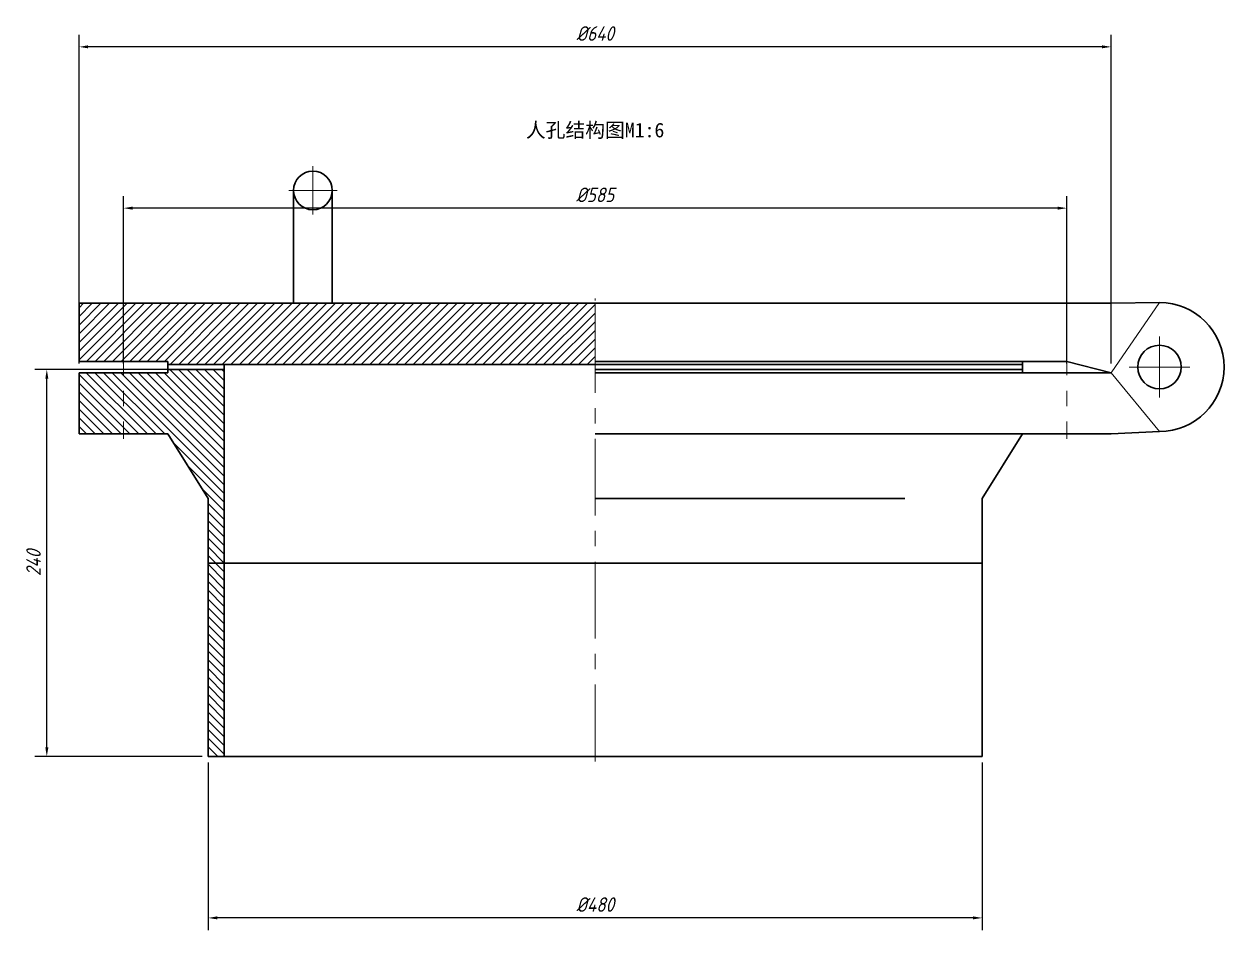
# Model space of a CAD drawing. Header units: millimetres. Extents: x 0 to 841, y 0 to 1189.
# Drawn here: x 439.6 to 563.6, y 676.4 to 770 of the extents above; entities that cross this region are included whole.
import ezdxf
from ezdxf.enums import TextEntityAlignment as Align

# ---------------------------------------------------------------- set-up
doc = ezdxf.new("R2010")
doc.units = ezdxf.units.MM
doc.header["$LTSCALE"] = 0.25
doc.linetypes.add('CENTER', pattern=[50.8, 31.75, -6.35, 6.35, -6.35])
for name, color, linetype, lineweight in [('中心线', 6, 'CENTER', 15), ('剖面线', 5, 'Continuous', 15), ('尺寸', 3, 'Continuous', 15), ('文字', 7, 'Continuous', 15), ('粗实线', 7, 'Continuous', 30), ('细实线', 7, 'Continuous', 15)]:
    doc.layers.add(name, color=color, linetype=linetype, lineweight=lineweight)
doc.styles.add('gbeitc', font='gbeitc.shx', dxfattribs={"bigfont": 'gbcbig.shx'})
doc.styles.add('Songti', font='')
doc.styles.get('Songti').set_extended_font_data('SimSun')
doc.dimstyles.new('gbeitc', dxfattribs={"dimtxt": 1.5, "dimasz": 0.9375, "dimexe": 1.25, "dimexo": 0.625, "dimtad": 1, "dimdec": 0, "dimlfac": 15, "dimdsep": 46, "dimtxsty": 'gbeitc', "dimcen": 2.5, "dimadec": 0, "dimazin": 0, "dimtfac": 1, "dimtdec": 3, "dimtmove": 0, "dimatfit": 3, "dimfxl": 1, "dimarcsym": 0})

# ---------------------------------------------------------------- blocks, each defined once
blk = doc.blocks.new('*D421')
at = {"layer": 'Defpoints', "color": 0, "transparency": 16777216}
for p in [(449.85, 751.02), (449.85, 734.35), (547.35, 734.35)]:
    blk.add_point(p, dxfattribs=at)
at = {"layer": '尺寸', "color": 0, "lineweight": -2, "transparency": 16777216}
for p, q in [((449.85, 734.98), (449.85, 752.27)), ((547.35, 734.98), (547.35, 752.27)), ((546.41, 751.02), (450.79, 751.02))]:
    blk.add_line(p, q, dxfattribs=at)
at = {"layer": '尺寸', "color": 0, "transparency": 16777216}
for points in [[(450.79, 751.17), (450.79, 750.86), (449.85, 751.02)], [(546.41, 751.17), (546.41, 750.86), (547.35, 751.02)]]:
    blk.add_solid(points, dxfattribs=at)
at = {"layer": '尺寸', "color": 0, "transparency": 16777216, "insert": (498.6, 752.39), "char_height": 1.5, "attachment_point": 5, "style": 'gbeitc'}
blk.add_mtext('%%c585', dxfattribs=at)
blk = doc.blocks.new('*D422')
at = {"layer": 'Defpoints', "color": 0, "transparency": 16777216}
for p in [(445.27, 767.68), (445.27, 734.35), (551.93, 734.35)]:
    blk.add_point(p, dxfattribs=at)
at = {"layer": '尺寸', "color": 0, "lineweight": -2, "transparency": 16777216}
for p, q in [((445.27, 734.98), (445.27, 768.93)), ((551.93, 734.98), (551.93, 768.93)), ((551, 767.68), (446.2, 767.68))]:
    blk.add_line(p, q, dxfattribs=at)
at = {"layer": '尺寸', "color": 0, "transparency": 16777216}
for points in [[(446.2, 767.84), (446.2, 767.53), (445.27, 767.68)], [(551, 767.84), (551, 767.53), (551.93, 767.68)]]:
    blk.add_solid(points, dxfattribs=at)
at = {"layer": '尺寸', "color": 0, "transparency": 16777216, "insert": (498.6, 769.06), "char_height": 1.5, "attachment_point": 5, "style": 'gbeitc'}
blk.add_mtext('%%c640', dxfattribs=at)
blk = doc.blocks.new('*D423')
at = {"layer": 'Defpoints', "color": 0, "transparency": 16777216}
for p in [(458.6, 694.35), (538.6, 694.35), (458.6, 677.68)]:
    blk.add_point(p, dxfattribs=at)
at = {"layer": '尺寸', "color": 0, "lineweight": -2, "transparency": 16777216}
for p, q in [((458.6, 693.73), (458.6, 676.43)), ((538.6, 693.73), (538.6, 676.43)), ((537.66, 677.68), (459.54, 677.68))]:
    blk.add_line(p, q, dxfattribs=at)
at = {"layer": '尺寸', "color": 0, "transparency": 16777216}
for points in [[(459.54, 677.84), (459.54, 677.53), (458.6, 677.68)], [(537.66, 677.84), (537.66, 677.53), (538.6, 677.68)]]:
    blk.add_solid(points, dxfattribs=at)
at = {"layer": '尺寸', "color": 0, "transparency": 16777216, "insert": (498.6, 679.06), "char_height": 1.5, "attachment_point": 5, "style": 'gbeitc'}
blk.add_mtext('%%c480', dxfattribs=at)
blk = doc.blocks.new('*D424')
at = {"layer": 'Defpoints', "color": 0, "transparency": 16777216}
for p in [(441.93, 734.35), (458.6, 734.35), (458.6, 694.35)]:
    blk.add_point(p, dxfattribs=at)
at = {"layer": '尺寸', "color": 0, "lineweight": -2, "transparency": 16777216}
for p, q in [((457.98, 734.35), (440.68, 734.35)), ((441.93, 695.29), (441.93, 733.41)), ((457.98, 694.35), (440.68, 694.35))]:
    blk.add_line(p, q, dxfattribs=at)
at = {"layer": '尺寸', "color": 0, "transparency": 16777216}
for points in [[(441.78, 733.41), (442.09, 733.41), (441.93, 734.35)], [(441.78, 695.29), (442.09, 695.29), (441.93, 694.35)]]:
    blk.add_solid(points, dxfattribs=at)
at = {"layer": '尺寸', "color": 0, "transparency": 16777216, "insert": (440.56, 714.35), "char_height": 1.5, "attachment_point": 5, "rotation": 90, "style": 'gbeitc'}
blk.add_mtext('240', dxfattribs=at)

msp = doc.modelspace()

# ---------------------------------------------------------------- hatches: boundary and pattern name
at = {"layer": '剖面线'}
h = msp.add_hatch(dxfattribs=at)
h.set_pattern_fill('ANSI31', color=256, scale=0.2, style=0)
h.paths.add_polyline_path([(498.6, 741.183), (445.267, 741.183), (445.267, 735.183), (454.433, 735.183), (454.433, 734.85), (498.6, 734.85)], flags=16)
h = msp.add_hatch(dxfattribs=at)
h.set_pattern_fill('ANSI31', color=256, scale=0.2, angle=90, style=0)
h.paths.add_polyline_path([(458.6, 694.35), (458.6, 721.017), (454.433, 727.683), (445.267, 727.683), (445.267, 734.017), (454.433, 734.017), (454.433, 734.35), (460.267, 734.35), (460.267, 694.35)], flags=16)

# ---------------------------------------------------------------- linework, layer by layer
at = {"layer": '中心线'}
for p, q in [((469.433, 755.35), (469.433, 750.35)), ((471.933, 752.85), (466.933, 752.85)), ((449.85, 741.683), (449.85, 727.183)), ((498.6, 693.85), (498.6, 741.683)), ((498.6, 693.85), (498.6, 741.683)), ((547.35, 741.683), (547.35, 727.183)), ((498.6, 734.85), (498.6, 741.183)), ((556.933, 731.45), (556.933, 737.75)), ((498.6, 734.35), (498.6, 734.85)), ((553.783, 734.6), (560.083, 734.6))]:
    msp.add_line(p, q, dxfattribs=at)
at = {"layer": '粗实线'}
for p, q in [((467.433, 752.85), (467.433, 741.183)), ((471.433, 752.85), (471.433, 741.183)), ((498.6, 741.183), (445.267, 741.183)), ((445.267, 741.183), (445.267, 735.183)), ((498.6, 741.183), (551.933, 741.183)), ((551.933, 741.183), (556.933, 741.267)), ((445.267, 735.183), (454.433, 735.183)), ((454.433, 735.183), (454.433, 734.85)), ((454.433, 734.85), (498.6, 734.85)), ((454.433, 734.35), (454.433, 734.85)), ((454.433, 734.017), (454.433, 734.35)), ((454.433, 734.35), (454.433, 734.35)), ((454.433, 734.35), (460.267, 734.35)), ((460.267, 734.35), (460.267, 734.85)), ((460.267, 734.35), (460.267, 694.35)), ((498.6, 735.183), (547.35, 735.183)), ((542.767, 734.85), (498.6, 734.85)), ((542.767, 734.35), (498.6, 734.35)), ((542.767, 735.183), (542.767, 734.017)), ((547.35, 735.183), (551.933, 734.017)), ((445.267, 727.683), (445.267, 734.017)), ((445.267, 734.017), (454.433, 734.017)), ((551.933, 734.017), (498.6, 734.017)), ((454.433, 727.683), (445.267, 727.683)), ((458.6, 721.017), (454.433, 727.683)), ((498.6, 727.683), (551.933, 727.683)), ((538.6, 721.017), (542.767, 727.683)), ((551.933, 727.683), (556.933, 727.933)), ((458.6, 694.35), (458.6, 721.017)), ((530.6, 721.017), (498.6, 721.017)), ((538.6, 694.35), (538.6, 721.017)), ((458.6, 714.35), (498.6, 714.35)), ((538.6, 714.35), (498.6, 714.35)), ((460.267, 694.35), (458.6, 694.35)), ((460.267, 694.35), (498.6, 694.35)), ((498.6, 694.35), (538.6, 694.35))]:
    msp.add_line(p, q, dxfattribs=at)
for centre, radius in [((469.433, 752.85), 2), ((556.933, 734.6), 2.25)]:
    msp.add_circle(centre, radius, dxfattribs=at)
msp.add_arc((556.933, 734.6), 6.667, 270, 90, dxfattribs=at)
at = {"layer": '细实线'}
for p in [(556.933, 741.267), (556.933, 727.933)]:
    msp.add_line(p, (551.933, 734.017), dxfattribs=at)

# ---------------------------------------------------------------- texts
at = {"layer": '文字', "style": 'Songti'}
msp.add_text('人孔结构图M1:6', height=1.5, dxfattribs=at).set_placement((498.6, 759.083), align=Align.MIDDLE_CENTER)

# ---------------------------------------------------------------- dimensions: what is measured, and where the dimension line sits
at = {"layer": '尺寸'}
for base, p1, p2, text, picture, middle in [((445.267, 767.683), (551.933, 734.35), (445.267, 734.35), '%%c640', '*D422', (498.6, 769.058)), ((449.85, 751.017), (547.35, 734.35), (449.85, 734.35), '%%c585', '*D421', (498.6, 752.392)), ((458.6, 677.683), (538.6, 694.35), (458.6, 694.35), '%%c480', '*D423', (498.6, 679.058))]:
    dim = msp.add_linear_dim(base=base, p1=p1, p2=p2, text=text, dimstyle='gbeitc', override={"dimtxt": 1.5, "dimpost": '%%c<>'}, dxfattribs=at)
    dim.commit()
    dim.dimension.update_dxf_attribs({"geometry": picture, "text_midpoint": middle})
dim = msp.add_linear_dim(base=(441.933, 734.35), p1=(458.6, 694.35), p2=(458.6, 734.35), angle=90, text='240', dimstyle='gbeitc', override={"dimtxt": 1.5, "dimpost": '<>'}, dxfattribs=at)
dim.commit()
dim.dimension.update_dxf_attribs({"geometry": '*D424', "text_midpoint": (440.558, 714.35)})

doc.saveas('drawing.dxf')
